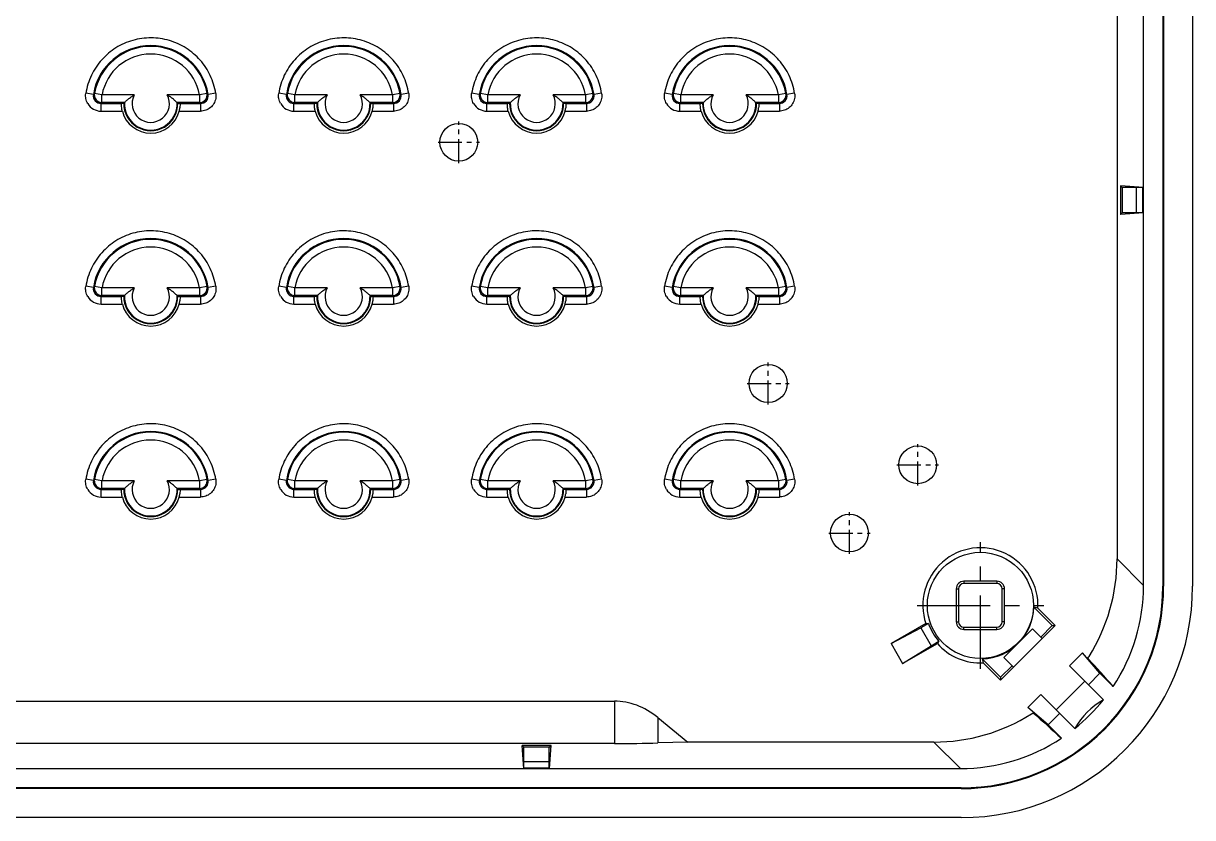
# Model space of a CAD drawing. Header units: millimetres. Extents: x 2151 to 2806, y 681 to 1136.
# Drawn here: x 2658.9 to 2719.5, y 797.6 to 838.8 of the extents above; entities that cross this region are included whole.
import ezdxf

# ---------------------------------------------------------------- set-up
doc = ezdxf.new("R2010")
doc.units = ezdxf.units.MM
doc.linetypes.add('CENTER', pattern=[50.8, 31.75, -6.35, 6.35, -6.35])
doc.layers.add('06___PRT_ALL_SURFS', color=7, linetype='Continuous')

msp = doc.modelspace()

# ---------------------------------------------------------------- linework, layer by layer
at = {"color": 7, "linetype": 'Continuous'}
for p, q in [((2717.921, 929.6), (2717.921, 809.592)), ((2717.961, 929.6), (2717.961, 809.592)), ((2719.463, 929.603), (2719.463, 809.589)), ((2715.547, 867.596), (2715.547, 811.006)), ((2716.921, 809.632), (2716.921, 867.699)), ((2662.489, 835.072), (2662.094, 835.136)), ((2662.934, 835.052), (2662.541, 835.123)), ((2668.385, 835.123), (2667.991, 835.052)), ((2668.831, 835.136), (2668.437, 835.072)), ((2672.489, 835.072), (2672.094, 835.136)), ((2672.934, 835.052), (2672.541, 835.123)), ((2678.385, 835.123), (2677.991, 835.052)), ((2678.831, 835.136), (2678.437, 835.072)), ((2682.489, 835.072), (2682.094, 835.136)), ((2682.934, 835.052), (2682.541, 835.123)), ((2688.385, 835.123), (2687.991, 835.052)), ((2688.831, 835.136), (2688.437, 835.072)), ((2692.489, 835.072), (2692.094, 835.136)), ((2692.934, 835.052), (2692.541, 835.123)), ((2698.385, 835.123), (2697.991, 835.052)), ((2698.831, 835.136), (2698.437, 835.072)), ((2662.883, 834.609), (2663.952, 834.609)), ((2662.883, 834.21), (2662.883, 834.609)), ((2664.608, 835.052), (2662.934, 835.052)), ((2662.934, 834.652), (2662.934, 835.052)), ((2664.096, 834.652), (2662.934, 834.652)), ((2663.963, 834.62), (2664.063, 834.62)), ((2667.99, 835.052), (2666.317, 835.052)), ((2667.991, 834.652), (2666.83, 834.652)), ((2666.862, 834.62), (2666.962, 834.62)), ((2666.974, 834.609), (2668.042, 834.609)), ((2667.991, 835.052), (2667.991, 834.652)), ((2668.042, 834.609), (2668.042, 834.21)), ((2672.883, 834.609), (2673.952, 834.609)), ((2672.883, 834.21), (2672.883, 834.609)), ((2674.608, 835.052), (2672.934, 835.052)), ((2672.934, 834.652), (2672.934, 835.052)), ((2674.096, 834.652), (2672.934, 834.652)), ((2673.963, 834.62), (2674.063, 834.62)), ((2677.99, 835.052), (2676.317, 835.052)), ((2677.991, 834.652), (2676.83, 834.652)), ((2676.862, 834.62), (2676.962, 834.62)), ((2676.974, 834.609), (2678.042, 834.609)), ((2677.991, 835.052), (2677.991, 834.652)), ((2678.042, 834.609), (2678.042, 834.21)), ((2682.883, 834.609), (2683.952, 834.609)), ((2682.883, 834.21), (2682.883, 834.609)), ((2684.608, 835.052), (2682.934, 835.052)), ((2682.934, 834.652), (2682.934, 835.052)), ((2684.096, 834.652), (2682.934, 834.652)), ((2683.963, 834.62), (2684.063, 834.62)), ((2687.99, 835.052), (2686.317, 835.052)), ((2687.991, 834.652), (2686.83, 834.652)), ((2686.862, 834.62), (2686.962, 834.62)), ((2686.974, 834.609), (2688.042, 834.609)), ((2687.991, 835.052), (2687.991, 834.652)), ((2688.042, 834.609), (2688.042, 834.21)), ((2692.883, 834.609), (2693.952, 834.609)), ((2692.883, 834.21), (2692.883, 834.609)), ((2694.608, 835.052), (2692.934, 835.052)), ((2692.934, 834.652), (2692.934, 835.052)), ((2694.096, 834.652), (2692.934, 834.652)), ((2693.963, 834.62), (2694.063, 834.62)), ((2697.99, 835.052), (2696.317, 835.052)), ((2697.991, 834.652), (2696.83, 834.652)), ((2696.862, 834.62), (2696.962, 834.62)), ((2696.974, 834.609), (2698.042, 834.609)), ((2697.991, 835.052), (2697.991, 834.652)), ((2698.042, 834.609), (2698.042, 834.21)), ((2662.883, 834.21), (2663.988, 834.21)), ((2666.937, 834.21), (2668.042, 834.21)), ((2672.883, 834.21), (2673.988, 834.21)), ((2676.937, 834.21), (2678.042, 834.21)), ((2682.883, 834.21), (2683.988, 834.21)), ((2686.937, 834.21), (2688.042, 834.21)), ((2692.883, 834.21), (2693.988, 834.21)), ((2696.937, 834.21), (2698.042, 834.21)), ((2716.921, 830.256), (2715.721, 830.346)), ((2715.814, 830.253), (2715.721, 830.346)), ((2715.721, 830.346), (2715.721, 828.846)), ((2716.876, 830.254), (2715.814, 830.253)), ((2715.814, 830.253), (2715.814, 828.939)), ((2716.561, 828.939), (2716.561, 830.253)), ((2716.876, 830.254), (2716.921, 830.256)), ((2716.876, 828.938), (2716.876, 830.254)), ((2715.814, 828.939), (2715.721, 828.846)), ((2716.921, 828.936), (2715.721, 828.846)), ((2716.876, 828.938), (2715.814, 828.939)), ((2716.876, 828.938), (2716.921, 828.936)), ((2662.489, 825.072), (2662.094, 825.136)), ((2662.934, 825.052), (2662.541, 825.123)), ((2664.608, 825.052), (2662.934, 825.052)), ((2662.934, 824.652), (2662.934, 825.052)), ((2667.99, 825.052), (2666.317, 825.052)), ((2668.385, 825.123), (2667.991, 825.052)), ((2667.991, 825.052), (2667.991, 824.652)), ((2668.831, 825.136), (2668.437, 825.072)), ((2672.489, 825.072), (2672.094, 825.136)), ((2672.934, 825.052), (2672.541, 825.123)), ((2674.608, 825.052), (2672.934, 825.052)), ((2672.934, 824.652), (2672.934, 825.052)), ((2677.99, 825.052), (2676.317, 825.052)), ((2678.385, 825.123), (2677.991, 825.052)), ((2677.991, 825.052), (2677.991, 824.652)), ((2678.831, 825.136), (2678.437, 825.072)), ((2682.489, 825.072), (2682.094, 825.136)), ((2682.934, 825.052), (2682.541, 825.123)), ((2684.608, 825.052), (2682.934, 825.052)), ((2682.934, 824.652), (2682.934, 825.052)), ((2687.99, 825.052), (2686.317, 825.052)), ((2688.385, 825.123), (2687.991, 825.052)), ((2687.991, 825.052), (2687.991, 824.652)), ((2688.831, 825.136), (2688.437, 825.072)), ((2692.489, 825.072), (2692.094, 825.136)), ((2692.934, 825.052), (2692.541, 825.123)), ((2694.608, 825.052), (2692.934, 825.052)), ((2692.934, 824.652), (2692.934, 825.052)), ((2697.99, 825.052), (2696.317, 825.052)), ((2698.385, 825.123), (2697.991, 825.052)), ((2697.991, 825.052), (2697.991, 824.652)), ((2698.831, 825.136), (2698.437, 825.072)), ((2662.883, 824.609), (2663.952, 824.609)), ((2662.883, 824.21), (2662.883, 824.609)), ((2662.883, 824.21), (2663.988, 824.21)), ((2664.096, 824.652), (2662.934, 824.652)), ((2663.963, 824.62), (2664.063, 824.62)), ((2667.991, 824.652), (2666.83, 824.652)), ((2666.862, 824.62), (2666.962, 824.62)), ((2666.937, 824.21), (2668.042, 824.21)), ((2666.974, 824.609), (2668.042, 824.609)), ((2668.042, 824.609), (2668.042, 824.21)), ((2672.883, 824.609), (2673.952, 824.609)), ((2672.883, 824.21), (2672.883, 824.609)), ((2672.883, 824.21), (2673.988, 824.21)), ((2674.096, 824.652), (2672.934, 824.652)), ((2673.963, 824.62), (2674.063, 824.62)), ((2677.991, 824.652), (2676.83, 824.652)), ((2676.862, 824.62), (2676.962, 824.62)), ((2676.937, 824.21), (2678.042, 824.21)), ((2676.974, 824.609), (2678.042, 824.609)), ((2678.042, 824.609), (2678.042, 824.21)), ((2682.883, 824.609), (2683.952, 824.609)), ((2682.883, 824.21), (2682.883, 824.609)), ((2682.883, 824.21), (2683.988, 824.21)), ((2684.096, 824.652), (2682.934, 824.652)), ((2683.963, 824.62), (2684.063, 824.62)), ((2687.991, 824.652), (2686.83, 824.652)), ((2686.862, 824.62), (2686.962, 824.62)), ((2686.937, 824.21), (2688.042, 824.21)), ((2686.974, 824.609), (2688.042, 824.609)), ((2688.042, 824.609), (2688.042, 824.21)), ((2692.883, 824.609), (2693.952, 824.609)), ((2692.883, 824.21), (2692.883, 824.609)), ((2692.883, 824.21), (2693.988, 824.21)), ((2694.096, 824.652), (2692.934, 824.652)), ((2693.963, 824.62), (2694.063, 824.62)), ((2697.991, 824.652), (2696.83, 824.652)), ((2696.862, 824.62), (2696.962, 824.62)), ((2696.937, 824.21), (2698.042, 824.21)), ((2696.974, 824.609), (2698.042, 824.609)), ((2698.042, 824.609), (2698.042, 824.21)), ((2662.489, 815.072), (2662.094, 815.136)), ((2662.934, 815.052), (2662.541, 815.123)), ((2668.385, 815.123), (2667.991, 815.052)), ((2668.831, 815.136), (2668.437, 815.072)), ((2672.489, 815.072), (2672.094, 815.136)), ((2672.934, 815.052), (2672.541, 815.123)), ((2678.385, 815.123), (2677.991, 815.052)), ((2678.831, 815.136), (2678.437, 815.072)), ((2682.489, 815.072), (2682.094, 815.136)), ((2682.934, 815.052), (2682.541, 815.123)), ((2688.385, 815.123), (2687.991, 815.052)), ((2688.831, 815.136), (2688.437, 815.072)), ((2692.489, 815.072), (2692.094, 815.136)), ((2692.934, 815.052), (2692.541, 815.123)), ((2698.385, 815.123), (2697.991, 815.052)), ((2698.831, 815.136), (2698.437, 815.072)), ((2662.883, 814.609), (2663.952, 814.609)), ((2662.883, 814.21), (2662.883, 814.609)), ((2664.608, 815.052), (2662.934, 815.052)), ((2662.934, 814.652), (2662.934, 815.052)), ((2664.096, 814.652), (2662.934, 814.652)), ((2663.963, 814.62), (2664.063, 814.62)), ((2667.99, 815.052), (2666.317, 815.052)), ((2667.991, 814.652), (2666.83, 814.652)), ((2666.862, 814.62), (2666.962, 814.62)), ((2666.974, 814.609), (2668.042, 814.609)), ((2667.991, 815.052), (2667.991, 814.652)), ((2668.042, 814.609), (2668.042, 814.21)), ((2672.883, 814.609), (2673.952, 814.609)), ((2672.883, 814.21), (2672.883, 814.609)), ((2674.608, 815.052), (2672.934, 815.052)), ((2672.934, 814.652), (2672.934, 815.052)), ((2674.096, 814.652), (2672.934, 814.652)), ((2673.963, 814.62), (2674.063, 814.62)), ((2677.99, 815.052), (2676.317, 815.052)), ((2677.991, 814.652), (2676.83, 814.652)), ((2676.862, 814.62), (2676.962, 814.62)), ((2676.974, 814.609), (2678.042, 814.609)), ((2677.991, 815.052), (2677.991, 814.652)), ((2678.042, 814.609), (2678.042, 814.21)), ((2682.883, 814.609), (2683.952, 814.609)), ((2682.883, 814.21), (2682.883, 814.609)), ((2684.608, 815.052), (2682.934, 815.052)), ((2682.934, 814.652), (2682.934, 815.052)), ((2684.096, 814.652), (2682.934, 814.652)), ((2683.963, 814.62), (2684.063, 814.62)), ((2687.99, 815.052), (2686.317, 815.052)), ((2687.991, 814.652), (2686.83, 814.652)), ((2686.862, 814.62), (2686.962, 814.62)), ((2686.974, 814.609), (2688.042, 814.609)), ((2687.991, 815.052), (2687.991, 814.652)), ((2688.042, 814.609), (2688.042, 814.21)), ((2692.883, 814.609), (2693.952, 814.609)), ((2692.883, 814.21), (2692.883, 814.609)), ((2694.608, 815.052), (2692.934, 815.052)), ((2692.934, 814.652), (2692.934, 815.052)), ((2694.096, 814.652), (2692.934, 814.652)), ((2693.963, 814.62), (2694.063, 814.62)), ((2697.99, 815.052), (2696.317, 815.052)), ((2697.991, 814.652), (2696.83, 814.652)), ((2696.862, 814.62), (2696.962, 814.62)), ((2696.974, 814.609), (2698.042, 814.609)), ((2697.991, 815.052), (2697.991, 814.652)), ((2698.042, 814.609), (2698.042, 814.21)), ((2662.883, 814.21), (2663.988, 814.21)), ((2666.937, 814.21), (2668.042, 814.21)), ((2672.883, 814.21), (2673.988, 814.21)), ((2676.937, 814.21), (2678.042, 814.21)), ((2682.883, 814.21), (2683.988, 814.21)), ((2686.937, 814.21), (2688.042, 814.21)), ((2692.883, 814.21), (2693.988, 814.21)), ((2696.937, 814.21), (2698.042, 814.21)), ((2715.547, 811.006), (2716.921, 809.632)), ((2709.313, 809.846), (2707.613, 809.846)), ((2707.613, 809.846), (2707.613, 809.728)), ((2709.313, 809.728), (2707.613, 809.728)), ((2709.313, 809.846), (2709.313, 809.728)), ((2707.213, 809.446), (2707.331, 809.446)), ((2707.213, 809.446), (2707.213, 807.746)), ((2707.331, 809.446), (2707.331, 807.746)), ((2709.713, 809.446), (2709.595, 809.446)), ((2709.595, 807.746), (2709.595, 809.446)), ((2709.713, 807.746), (2709.713, 809.446)), ((2717.961, 809.592), (2717.921, 809.592)), ((2711.442, 808.445), (2711.239, 808.503)), ((2711.239, 808.503), (2712.19, 807.551)), ((2711.442, 808.445), (2712.336, 807.551)), ((2705.632, 807.654), (2703.833, 806.615)), ((2703.833, 806.615), (2705.379, 807.433)), ((2705.769, 807.658), (2705.379, 807.433)), ((2705.379, 807.433), (2705.914, 806.507)), ((2707.213, 807.746), (2707.331, 807.746)), ((2707.613, 807.464), (2709.313, 807.464)), ((2707.613, 807.346), (2707.613, 807.464)), ((2707.613, 807.346), (2709.313, 807.346)), ((2709.313, 807.346), (2709.313, 807.464)), ((2712.336, 807.551), (2709.507, 804.723)), ((2709.713, 807.746), (2709.595, 807.746)), ((2711.169, 807.374), (2709.684, 805.889)), ((2711.169, 807.374), (2711.661, 806.883)), ((2712.19, 807.551), (2711.591, 806.952)), ((2712.19, 807.551), (2712.336, 807.551)), ((2705.914, 806.507), (2706.303, 806.732)), ((2703.833, 806.615), (2704.433, 805.576)), ((2704.433, 805.576), (2706.232, 806.615)), ((2704.433, 805.576), (2705.914, 806.507)), ((2713.758, 806.129), (2713.086, 805.457)), ((2714.657, 805.085), (2713.758, 806.129)), ((2708.556, 805.82), (2709.507, 804.868)), ((2708.556, 805.82), (2708.614, 805.616)), ((2708.614, 805.616), (2709.507, 804.723)), ((2710.106, 805.467), (2709.507, 804.868)), ((2709.684, 805.889), (2710.176, 805.398)), ((2714.842, 803.701), (2713.086, 805.457)), ((2709.507, 804.868), (2709.507, 804.723)), ((2714.657, 805.085), (2714.058, 804.486)), ((2714.657, 805.085), (2715.347, 804.394)), ((2644.013, 803.633), (2689.491, 803.633)), ((2689.491, 803.633), (2689.491, 801.435)), ((2711.602, 803.972), (2710.93, 803.3)), ((2713.357, 802.216), (2711.602, 803.972)), ((2711.974, 802.402), (2710.93, 803.3)), ((2712.573, 803.001), (2711.974, 802.402)), ((2691.741, 802.78), (2693.295, 801.512)), ((2691.741, 802.78), (2691.741, 801.466)), ((2712.664, 801.712), (2711.974, 802.402)), ((2689.491, 801.435), (2644.957, 801.435)), ((2686.212, 801.335), (2684.713, 801.338)), ((2684.806, 801.244), (2684.713, 801.338)), ((2684.803, 800.138), (2684.713, 801.338)), ((2684.805, 800.182), (2684.806, 801.244)), ((2686.12, 801.242), (2684.806, 801.244)), ((2686.12, 801.242), (2686.212, 801.335)), ((2686.12, 800.182), (2686.12, 801.242)), ((2686.123, 800.138), (2686.212, 801.335)), ((2693.295, 801.512), (2691.741, 801.466)), ((2706.053, 801.512), (2693.295, 801.512)), ((2706.053, 801.512), (2707.427, 800.138)), ((2644.86, 800.138), (2707.427, 800.138)), ((2684.805, 800.182), (2684.803, 800.138)), ((2684.805, 800.182), (2686.12, 800.182)), ((2684.806, 800.498), (2686.12, 800.498)), ((2686.12, 800.182), (2686.123, 800.138)), ((2707.467, 799.097), (2584.963, 799.097)), ((2707.467, 799.138), (2585.003, 799.138)), ((2707.467, 799.097), (2707.467, 799.138)), ((2707.47, 797.596), (2583.463, 797.596))]:
    msp.add_line(p, q, dxfattribs=at)
at = {"color": 1, "linetype": 'CENTER', "ltscale": 0.039162}
for p, q in [((2681.427, 831.519), (2681.427, 833.673)), ((2680.35, 832.596), (2682.504, 832.596)), ((2697.463, 819.007), (2697.463, 821.184)), ((2696.374, 820.096), (2698.551, 820.096)), ((2705.213, 814.804), (2705.213, 816.958)), ((2704.136, 815.881), (2706.29, 815.881)), ((2701.677, 811.269), (2701.677, 813.423)), ((2700.6, 812.346), (2702.754, 812.346))]:
    msp.add_line(p, q, dxfattribs=at)
at = {"color": 1, "linetype": 'CENTER', "ltscale": 0.119341}
for p, q in [((2708.463, 805.314), (2708.463, 811.878)), ((2705.181, 808.596), (2711.745, 808.596))]:
    msp.add_line(p, q, dxfattribs=at)
at = {"color": 7, "linetype": 'Continuous'}
for centre, radius in [((2681.427, 832.596), 0.979), ((2705.213, 815.881), 0.979), ((2701.677, 812.346), 0.979), ((2708.463, 808.596), 2.75)]:
    msp.add_circle(centre, radius, dxfattribs=at)
at = {"color": 3, "linetype": 'Continuous'}
msp.add_circle((2697.463, 820.096), 0.99, dxfattribs=at)
at = {"color": 7, "linetype": 'Continuous'}
for centre, radius, start, end in [((2665.463, 834.596), 3.012, 9.10237, 170.89763), ((2665.463, 834.596), 2.969, 10.22569, 169.77418), ((2675.463, 834.596), 3.012, 9.10237, 170.89763), ((2675.463, 834.596), 2.969, 10.22569, 169.77418), ((2685.463, 834.596), 3.012, 9.10237, 170.89763), ((2685.463, 834.596), 2.969, 10.22569, 169.77418), ((2695.463, 834.596), 3.012, 9.10237, 170.89755), ((2695.463, 834.596), 2.969, 10.2257, 169.77419), ((2665.463, 834.596), 2.569, 10.22851, 169.77324), ((2675.463, 834.596), 2.569, 10.22851, 169.77324), ((2685.463, 834.596), 2.569, 10.22851, 169.77324), ((2695.463, 834.596), 2.569, 10.22852, 169.77324), ((2667.946, 829.504), 7.797, 133.89223, 134.42603), ((2667.99, 835.053), 0.4, 270.10403, 10.12189), ((2663.102, 829.63), 7.621, 45.57064, 46.11672), ((2677.946, 829.504), 7.797, 133.89223, 134.42603), ((2677.99, 835.053), 0.4, 270.10403, 10.12189), ((2673.102, 829.63), 7.621, 45.57064, 46.11672), ((2687.946, 829.504), 7.797, 133.89223, 134.42603), ((2687.99, 835.053), 0.4, 270.10403, 10.12189), ((2683.102, 829.63), 7.621, 45.57064, 46.11672), ((2698.009, 829.44), 7.887, 133.89315, 134.42085), ((2697.99, 835.053), 0.4, 270.10403, 10.12189), ((2693.092, 829.62), 7.635, 45.57116, 46.11627), ((2662.884, 835.01), 0.8, 210.57449, 269.97823), ((2662.882, 835.008), 0.399, 170.87638, 270.15357), ((2665.463, 834.596), 1.4, 178.99954, 1.00046), ((2665.463, 834.596), 1.368, 177.63893, 2.36107), ((2665.463, 834.596), 0.968, 151.89844, 28.10156), ((2663.995, 831.604), 4.232, 45.25541, 45.46668), ((2663.525, 829.31), 6.963, 49.55524, 50.10223), ((2668.043, 835.008), 0.399, 269.85542, 9.24643), ((2672.884, 835.01), 0.8, 210.5745, 269.97823), ((2672.882, 835.008), 0.399, 170.87638, 270.15357), ((2675.463, 834.596), 1.4, 178.99954, 1.00046), ((2675.463, 834.596), 1.368, 177.63893, 2.36107), ((2675.463, 834.596), 0.968, 151.89844, 28.10156), ((2673.995, 831.604), 4.232, 45.25541, 45.46668), ((2673.525, 829.31), 6.963, 49.55524, 50.10223), ((2678.043, 835.008), 0.399, 269.85542, 9.24643), ((2682.884, 835.01), 0.8, 210.5745, 269.97823), ((2682.882, 835.008), 0.399, 170.87638, 270.15357), ((2685.463, 834.596), 1.4, 178.99954, 1.00046), ((2685.463, 834.596), 1.368, 177.63893, 2.36107), ((2685.463, 834.596), 0.968, 151.89844, 28.10156), ((2683.995, 831.604), 4.232, 45.25541, 45.46668), ((2683.525, 829.31), 6.963, 49.55524, 50.10223), ((2688.043, 835.008), 0.399, 269.85542, 9.24643), ((2692.884, 835.01), 0.801, 210.57414, 269.98147), ((2692.882, 835.008), 0.399, 170.87638, 270.15357), ((2695.463, 834.596), 1.4, 178.99954, 1.00046), ((2695.463, 834.596), 1.368, 177.63893, 2.36107), ((2695.463, 834.596), 0.968, 151.89844, 28.10156), ((2693.995, 831.604), 4.232, 45.25541, 45.46668), ((2693.529, 829.316), 6.956, 49.55496, 50.10248), ((2698.043, 835.008), 0.399, 269.85542, 9.24643), ((2665.463, 834.596), 1.524, 194.67807, 345.32193), ((2665.662, 834.545), 1.319, 345.2528, 352.68797), ((2675.463, 834.596), 1.524, 194.67807, 345.32193), ((2675.662, 834.545), 1.319, 345.2528, 352.68797), ((2685.463, 834.596), 1.524, 194.67807, 345.32193), ((2685.662, 834.545), 1.319, 345.2528, 352.68797), ((2695.463, 834.596), 1.524, 194.67807, 345.32193), ((2695.662, 834.545), 1.319, 345.2528, 352.68796), ((2665.463, 824.596), 3.012, 9.10237, 170.89763), ((2665.463, 824.596), 2.969, 10.22569, 169.77418), ((2675.463, 824.596), 3.012, 9.10237, 170.89763), ((2675.463, 824.596), 2.969, 10.22569, 169.77418), ((2685.463, 824.596), 3.012, 9.10237, 170.89763), ((2685.463, 824.596), 2.969, 10.22569, 169.77418), ((2695.463, 824.596), 3.012, 9.10237, 170.89755), ((2695.463, 824.596), 2.969, 10.2257, 169.77419), ((2665.463, 824.596), 2.569, 10.22851, 169.77324), ((2675.463, 824.596), 2.569, 10.22851, 169.77324), ((2685.463, 824.596), 2.569, 10.22851, 169.77324), ((2695.463, 824.596), 2.569, 10.22852, 169.77324), ((2662.882, 825.008), 0.399, 170.87638, 270.15357), ((2667.946, 819.504), 7.797, 133.89223, 134.42603), ((2665.463, 824.596), 0.968, 151.89844, 28.10156), ((2667.99, 825.053), 0.4, 270.10403, 10.12189), ((2668.043, 825.008), 0.399, 269.85542, 9.24643), ((2663.102, 819.63), 7.621, 45.57064, 46.11672), ((2672.882, 825.008), 0.399, 170.87638, 270.15357), ((2677.946, 819.504), 7.797, 133.89223, 134.42603), ((2675.463, 824.596), 0.968, 151.89844, 28.10156), ((2677.99, 825.053), 0.4, 270.10403, 10.12189), ((2678.043, 825.008), 0.399, 269.85542, 9.24643), ((2673.102, 819.63), 7.621, 45.57064, 46.11672), ((2682.882, 825.008), 0.399, 170.87638, 270.15357), ((2687.946, 819.504), 7.797, 133.89223, 134.42603), ((2685.463, 824.596), 0.968, 151.89844, 28.10156), ((2687.99, 825.053), 0.4, 270.10403, 10.12189), ((2688.043, 825.008), 0.399, 269.85542, 9.24643), ((2683.102, 819.63), 7.621, 45.57064, 46.11672), ((2692.882, 825.008), 0.399, 170.87638, 270.15357), ((2698.009, 819.44), 7.887, 133.89315, 134.42085), ((2695.463, 824.596), 0.968, 151.89844, 28.10156), ((2697.99, 825.053), 0.4, 270.10403, 10.12189), ((2698.043, 825.008), 0.399, 269.85542, 9.24643), ((2693.092, 819.62), 7.635, 45.57116, 46.11627), ((2662.884, 825.01), 0.8, 210.57449, 269.97824), ((2665.463, 824.596), 1.524, 194.67807, 345.32193), ((2665.463, 824.596), 1.4, 178.99954, 1.00046), ((2665.463, 824.596), 1.368, 177.63893, 2.36107), ((2665.662, 824.545), 1.319, 345.2528, 352.68797), ((2663.995, 821.604), 4.232, 45.25541, 45.46668), ((2663.525, 819.31), 6.963, 49.55524, 50.10223), ((2672.884, 825.01), 0.8, 210.5745, 269.97823), ((2675.463, 824.596), 1.524, 194.67807, 345.32193), ((2675.463, 824.596), 1.4, 178.99954, 1.00046), ((2675.463, 824.596), 1.368, 177.63893, 2.36107), ((2675.662, 824.545), 1.319, 345.2528, 352.68797), ((2673.995, 821.604), 4.232, 45.25541, 45.46668), ((2673.525, 819.31), 6.963, 49.55524, 50.10223), ((2682.884, 825.01), 0.8, 210.5745, 269.97823), ((2685.463, 824.596), 1.524, 194.67807, 345.32193), ((2685.463, 824.596), 1.4, 178.99954, 1.00046), ((2685.463, 824.596), 1.368, 177.63893, 2.36107), ((2685.662, 824.545), 1.319, 345.2528, 352.68797), ((2683.995, 821.604), 4.232, 45.25541, 45.46668), ((2683.525, 819.31), 6.963, 49.55524, 50.10223), ((2692.884, 825.01), 0.801, 210.57414, 269.98147), ((2695.463, 824.596), 1.524, 194.67807, 345.32193), ((2695.463, 824.596), 1.4, 178.99954, 1.00046), ((2695.463, 824.596), 1.368, 177.63893, 2.36107), ((2695.662, 824.545), 1.319, 345.2528, 352.68796), ((2693.995, 821.604), 4.232, 45.25541, 45.46668), ((2693.529, 819.316), 6.956, 49.55496, 50.10248), ((2665.463, 814.596), 3.012, 9.10237, 170.89763), ((2665.463, 814.596), 2.969, 10.22569, 169.77418), ((2675.463, 814.596), 3.012, 9.10237, 170.89763), ((2675.463, 814.596), 2.969, 10.22569, 169.77418), ((2685.463, 814.596), 3.012, 9.10237, 170.89763), ((2685.463, 814.596), 2.969, 10.22569, 169.77418), ((2695.463, 814.596), 3.012, 9.10237, 170.89755), ((2695.463, 814.596), 2.969, 10.2257, 169.77419), ((2665.463, 814.596), 2.569, 10.22851, 169.77324), ((2675.463, 814.596), 2.569, 10.22851, 169.77324), ((2685.463, 814.596), 2.569, 10.22851, 169.77324), ((2695.463, 814.596), 2.569, 10.22852, 169.77324), ((2667.946, 809.504), 7.797, 133.89223, 134.42603), ((2667.99, 815.053), 0.4, 270.10403, 10.12189), ((2663.102, 809.63), 7.621, 45.57064, 46.11672), ((2677.946, 809.504), 7.797, 133.89223, 134.42603), ((2677.99, 815.053), 0.4, 270.10403, 10.12189), ((2673.102, 809.63), 7.621, 45.57064, 46.11672), ((2687.946, 809.504), 7.797, 133.89223, 134.42603), ((2687.99, 815.053), 0.4, 270.10403, 10.12189), ((2683.102, 809.63), 7.621, 45.57064, 46.11672), ((2698.009, 809.44), 7.887, 133.89315, 134.42085), ((2697.99, 815.053), 0.4, 270.10403, 10.12189), ((2693.092, 809.62), 7.635, 45.57116, 46.11627), ((2662.884, 815.01), 0.8, 210.57449, 269.97824), ((2662.882, 815.008), 0.399, 170.87638, 270.15357), ((2665.463, 814.596), 1.4, 178.99954, 1.00046), ((2665.463, 814.596), 1.368, 177.63893, 2.36107), ((2665.463, 814.596), 0.968, 151.89844, 28.10156), ((2663.995, 811.604), 4.232, 45.25541, 45.46668), ((2663.525, 809.31), 6.963, 49.55524, 50.10223), ((2668.043, 815.008), 0.399, 269.85542, 9.24643), ((2672.884, 815.01), 0.8, 210.5745, 269.97823), ((2672.882, 815.008), 0.399, 170.87638, 270.15357), ((2675.463, 814.596), 1.4, 178.99954, 1.00046), ((2675.463, 814.596), 1.368, 177.63893, 2.36107), ((2675.463, 814.596), 0.968, 151.89844, 28.10156), ((2673.995, 811.604), 4.232, 45.25541, 45.46668), ((2673.525, 809.31), 6.963, 49.55524, 50.10223), ((2678.043, 815.008), 0.399, 269.85543, 9.24643), ((2682.884, 815.01), 0.8, 210.5745, 269.97823), ((2682.882, 815.008), 0.399, 170.87638, 270.15357), ((2685.463, 814.596), 1.4, 178.99954, 1.00046), ((2685.463, 814.596), 1.368, 177.63893, 2.36107), ((2685.463, 814.596), 0.968, 151.89844, 28.10156), ((2683.995, 811.604), 4.232, 45.25541, 45.46668), ((2683.525, 809.31), 6.963, 49.55524, 50.10223), ((2688.043, 815.008), 0.399, 269.85542, 9.24643), ((2692.884, 815.01), 0.801, 210.57414, 269.98147), ((2692.882, 815.008), 0.399, 170.87638, 270.15357), ((2695.463, 814.596), 1.4, 178.99954, 1.00046), ((2695.463, 814.596), 1.368, 177.63893, 2.36107), ((2695.463, 814.596), 0.968, 151.89844, 28.10156), ((2693.995, 811.604), 4.232, 45.25541, 45.46668), ((2693.529, 809.316), 6.956, 49.55496, 50.10248), ((2698.043, 815.008), 0.399, 269.85542, 9.24643), ((2665.463, 814.596), 1.524, 194.67807, 345.32193), ((2665.662, 814.545), 1.319, 345.2528, 352.68797), ((2675.463, 814.596), 1.524, 194.67807, 345.32193), ((2675.662, 814.545), 1.319, 345.2528, 352.68797), ((2685.463, 814.596), 1.524, 194.67807, 345.32193), ((2685.662, 814.545), 1.319, 345.2528, 352.68797), ((2695.463, 814.596), 1.524, 194.67807, 345.32193), ((2695.662, 814.545), 1.319, 345.2528, 352.68796), ((2708.463, 808.596), 2.984, 357.09389, 198.39846), ((2706.048, 811.005), 9.499, 327.87717, 0.00316), ((2707.613, 809.446), 0.4, 90, 180), ((2707.613, 809.446), 0.282, 90, 180), ((2709.313, 809.446), 0.4, 0, 90), ((2709.313, 809.446), 0.282, 0, 90), ((2707.469, 809.589), 10.492, 269.98762, 0.01238), ((2707.469, 809.589), 10.452, 269.98758, 0.01242), ((2708.463, 808.596), 2.777, 271.92271, 358.0773), ((2703.931, 875.814), 68.181, 271.42937, 271.54459), ((2708.463, 808.596), 2.853, 199.19957, 220.80043), ((2707.613, 807.746), 0.4, 180, 270), ((2707.613, 807.746), 0.282, 180, 270), ((2709.313, 807.746), 0.4, 270, 0), ((2709.313, 807.746), 0.282, 270, 0), ((2763.671, 771.515), 67.315, 148.45467, 148.57137), ((2708.463, 808.596), 2.984, 221.60154, 272.90611), ((2706.088, 810.979), 9.451, 327.1677, 327.88247), ((2706.079, 810.97), 9.451, 302.11753, 302.8323), ((2706.053, 811.011), 9.499, 269.99736, 302.12231)]:
    msp.add_arc(centre, radius, start, end, dxfattribs=at)
for centre, major_axis, ratio, start_param, end_param in [((2707.455, 809.603), (-8.496, 8.496), 0.998783, 2.356803, 3.926382), ((2707.415, 809.643), (-6.726, 6.726), 0.998783, -2.940559, -2.356803), ((2732.719, 784.34), (-120.188, 133.604), 0.002798, -1.422641, -1.411563), ((2689.491, 797.269), (0, 6.364), 0.707107, -0.523599, 0), ((2730.237, 786.821), (16.237, -16.237), 0.413709, 3.03084, 3.252345), ((2707.415, 809.643), (-6.726, 6.726), 0.998783, 3.03084, 3.252345), ((2732.719, 784.34), (133.604, -120.188), 0.002798, -1.73003, -1.718951), ((2689.491, 801.665), (4.5, 0), 0.051172, -1.570796, -1.047198), ((2707.415, 809.643), (-6.726, 6.726), 0.998783, 2.356803, 2.940559)]:
    msp.add_ellipse(centre, major_axis=major_axis, ratio=ratio, start_param=start_param, end_param=end_param, dxfattribs=at)
for points, start_tangent, end_tangent in [([(2668.831, 835.133), (2668.549, 836.05), (2668.024, 836.85), (2667.297, 837.472), (2666.426, 837.869), (2665.479, 838.007), (2664.531, 837.878), (2663.656, 837.49), (2662.924, 836.875), (2662.385, 836.069), (2662.094, 835.121)], (-0.1582, 0.987407), (-0.1582, -0.987407)), ([(2678.831, 835.133), (2678.549, 836.05), (2678.024, 836.85), (2677.297, 837.472), (2676.426, 837.869), (2675.479, 838.007), (2674.531, 837.878), (2673.656, 837.49), (2672.924, 836.875), (2672.385, 836.069), (2672.094, 835.121)], (-0.1582, 0.987407), (-0.1582, -0.987407)), ([(2688.831, 835.133), (2688.549, 836.05), (2688.024, 836.85), (2687.297, 837.472), (2686.426, 837.869), (2685.479, 838.007), (2684.531, 837.878), (2683.656, 837.49), (2682.924, 836.875), (2682.385, 836.069), (2682.094, 835.121)], (-0.1582, 0.987407), (-0.1582, -0.987407)), ([(2698.831, 835.133), (2698.549, 836.05), (2698.024, 836.85), (2697.297, 837.472), (2696.426, 837.869), (2695.479, 838.007), (2694.531, 837.878), (2693.656, 837.49), (2692.924, 836.875), (2692.385, 836.069), (2692.094, 835.121)], (-0.1582, 0.987407), (-0.1582, -0.987407)), ([(2662.195, 834.603), (2662.098, 834.86), (2662.094, 835.121)], (-0.508458, 0.861087), (0.158023, 0.987435)), ([(2662.541, 835.123), (2662.567, 834.895), (2662.628, 834.796)], (-0.179302, -0.983794), (0.641293, -0.767296)), ([(2668.831, 835.133), (2668.827, 834.86), (2668.731, 834.603), (2668.551, 834.393), (2668.313, 834.257), (2668.042, 834.21)], (0.158024, -0.987435), (-1, -0.000075)), ([(2672.195, 834.603), (2672.098, 834.86), (2672.094, 835.121)], (-0.508458, 0.861087), (0.158023, 0.987435)), ([(2672.541, 835.123), (2672.567, 834.895), (2672.628, 834.796)], (-0.179302, -0.983794), (0.641293, -0.767296)), ([(2678.831, 835.133), (2678.827, 834.86), (2678.731, 834.603), (2678.551, 834.393), (2678.313, 834.257), (2678.042, 834.21)], (0.158024, -0.987435), (-1, -0.000075)), ([(2682.195, 834.603), (2682.098, 834.86), (2682.094, 835.121)], (-0.508458, 0.861087), (0.158023, 0.987435)), ([(2682.541, 835.123), (2682.567, 834.895), (2682.628, 834.796)], (-0.179302, -0.983794), (0.641293, -0.767296)), ([(2688.831, 835.133), (2688.827, 834.86), (2688.731, 834.603), (2688.551, 834.393), (2688.313, 834.257), (2688.042, 834.21)], (0.158024, -0.987435), (-1, -0.000075)), ([(2692.195, 834.603), (2692.098, 834.86), (2692.094, 835.121)], (-0.508454, 0.861089), (0.158023, 0.987435)), ([(2692.541, 835.123), (2692.567, 834.895), (2692.628, 834.796)], (-0.179302, -0.983794), (0.641293, -0.767296)), ([(2698.831, 835.133), (2698.827, 834.86), (2698.731, 834.603), (2698.551, 834.393), (2698.313, 834.257), (2698.042, 834.21)], (0.158024, -0.987435), (-1, -0.000075)), ([(2662.628, 834.796), (2662.714, 834.719), (2662.934, 834.652)], (0.641293, -0.767296), (0.999989, -0.004602)), ([(2663.988, 834.21), (2663.955, 834.377), (2663.945, 834.515), (2663.949, 834.596)], (-0.253388, 0.967365), (0.12877, 0.991674)), ([(2663.949, 834.596), (2663.952, 834.609)], (0.12877, 0.991674), (0.710254, 0.703945)), ([(2664.096, 834.652), (2664.161, 834.713), (2664.29, 834.826), (2664.446, 834.945), (2664.608, 835.052)], (0.721525, 0.692388), (0.857623, 0.514278)), ([(2666.83, 834.652), (2666.764, 834.713), (2666.635, 834.826), (2666.479, 834.945), (2666.317, 835.052)], (-0.721525, 0.692388), (-0.857623, 0.514278)), ([(2666.977, 834.596), (2666.98, 834.515), (2666.97, 834.377)], (0.12877, -0.991674), (-0.125954, -0.992036)), ([(2672.628, 834.796), (2672.714, 834.719), (2672.934, 834.652)], (0.641293, -0.767296), (0.999989, -0.004602)), ([(2673.988, 834.21), (2673.955, 834.377), (2673.945, 834.515), (2673.949, 834.596)], (-0.253388, 0.967365), (0.12877, 0.991674)), ([(2673.949, 834.596), (2673.952, 834.609)], (0.12877, 0.991674), (0.710254, 0.703945)), ([(2674.096, 834.652), (2674.161, 834.713), (2674.29, 834.826), (2674.446, 834.945), (2674.608, 835.052)], (0.721525, 0.692388), (0.857623, 0.514278)), ([(2676.83, 834.652), (2676.764, 834.713), (2676.635, 834.826), (2676.479, 834.945), (2676.317, 835.052)], (-0.721525, 0.692388), (-0.857623, 0.514278)), ([(2676.977, 834.596), (2676.98, 834.515), (2676.97, 834.377)], (0.12877, -0.991674), (-0.125954, -0.992036)), ([(2682.628, 834.796), (2682.714, 834.719), (2682.934, 834.652)], (0.641293, -0.767296), (0.999989, -0.004602)), ([(2683.988, 834.21), (2683.955, 834.377), (2683.945, 834.515), (2683.949, 834.596)], (-0.253388, 0.967365), (0.12877, 0.991674)), ([(2683.949, 834.596), (2683.952, 834.609)], (0.12877, 0.991674), (0.710254, 0.703945)), ([(2684.096, 834.652), (2684.161, 834.713), (2684.29, 834.826), (2684.446, 834.945), (2684.608, 835.052)], (0.721525, 0.692388), (0.857623, 0.514278)), ([(2686.83, 834.652), (2686.764, 834.713), (2686.635, 834.826), (2686.479, 834.945), (2686.317, 835.052)], (-0.721525, 0.692388), (-0.857623, 0.514278)), ([(2686.977, 834.596), (2686.98, 834.515), (2686.97, 834.377)], (0.12877, -0.991674), (-0.125954, -0.992036)), ([(2692.628, 834.796), (2692.714, 834.719), (2692.934, 834.652)], (0.641293, -0.767296), (0.999989, -0.004602)), ([(2693.988, 834.21), (2693.955, 834.377), (2693.945, 834.515), (2693.949, 834.596)], (-0.253388, 0.967365), (0.12877, 0.991674)), ([(2693.949, 834.596), (2693.952, 834.609)], (0.12877, 0.991674), (0.710254, 0.703945)), ([(2694.096, 834.652), (2694.161, 834.713), (2694.29, 834.826), (2694.446, 834.945), (2694.608, 835.052)], (0.721525, 0.692388), (0.857623, 0.514278)), ([(2696.83, 834.652), (2696.764, 834.713), (2696.635, 834.826), (2696.479, 834.945), (2696.317, 835.052)], (-0.721525, 0.692388), (-0.857623, 0.514278)), ([(2696.977, 834.596), (2696.98, 834.515), (2696.97, 834.377)], (0.12877, -0.991674), (-0.125955, -0.992036)), ([(2668.831, 825.133), (2668.549, 826.05), (2668.024, 826.85), (2667.297, 827.472), (2666.426, 827.869), (2665.479, 828.007), (2664.531, 827.878), (2663.656, 827.49), (2662.924, 826.875), (2662.385, 826.069), (2662.094, 825.121)], (-0.1582, 0.987407), (-0.1582, -0.987407)), ([(2678.831, 825.133), (2678.549, 826.05), (2678.024, 826.85), (2677.297, 827.472), (2676.426, 827.869), (2675.479, 828.007), (2674.531, 827.878), (2673.656, 827.49), (2672.924, 826.875), (2672.385, 826.069), (2672.094, 825.121)], (-0.1582, 0.987407), (-0.1582, -0.987407)), ([(2688.831, 825.133), (2688.549, 826.05), (2688.024, 826.85), (2687.297, 827.472), (2686.426, 827.869), (2685.479, 828.007), (2684.531, 827.878), (2683.656, 827.49), (2682.924, 826.875), (2682.385, 826.069), (2682.094, 825.121)], (-0.1582, 0.987407), (-0.1582, -0.987407)), ([(2698.831, 825.133), (2698.549, 826.05), (2698.024, 826.85), (2697.297, 827.472), (2696.426, 827.869), (2695.479, 828.007), (2694.531, 827.878), (2693.656, 827.49), (2692.924, 826.875), (2692.385, 826.069), (2692.094, 825.121)], (-0.1582, 0.987407), (-0.1582, -0.987407)), ([(2662.195, 824.603), (2662.098, 824.86), (2662.094, 825.121)], (-0.508458, 0.861087), (0.158023, 0.987435)), ([(2662.541, 825.123), (2662.567, 824.895), (2662.628, 824.796)], (-0.179302, -0.983794), (0.641293, -0.767296)), ([(2664.096, 824.652), (2664.161, 824.713), (2664.29, 824.826), (2664.446, 824.945), (2664.608, 825.052)], (0.721525, 0.692388), (0.857623, 0.514278)), ([(2666.83, 824.652), (2666.764, 824.713), (2666.635, 824.826), (2666.479, 824.945), (2666.317, 825.052)], (-0.721525, 0.692388), (-0.857623, 0.514278)), ([(2668.831, 825.133), (2668.827, 824.86), (2668.731, 824.603), (2668.551, 824.393), (2668.313, 824.257), (2668.042, 824.21)], (0.158024, -0.987435), (-1, -0.000075)), ([(2672.195, 824.603), (2672.098, 824.86), (2672.094, 825.121)], (-0.508458, 0.861087), (0.158023, 0.987435)), ([(2672.541, 825.123), (2672.567, 824.895), (2672.628, 824.796)], (-0.179302, -0.983794), (0.641293, -0.767296)), ([(2674.096, 824.652), (2674.161, 824.713), (2674.29, 824.826), (2674.446, 824.945), (2674.608, 825.052)], (0.721525, 0.692388), (0.857623, 0.514278)), ([(2676.83, 824.652), (2676.764, 824.713), (2676.635, 824.826), (2676.479, 824.945), (2676.317, 825.052)], (-0.721525, 0.692388), (-0.857623, 0.514278)), ([(2678.831, 825.133), (2678.827, 824.86), (2678.731, 824.603), (2678.551, 824.393), (2678.313, 824.257), (2678.042, 824.21)], (0.158024, -0.987435), (-1, -0.000075)), ([(2682.195, 824.603), (2682.098, 824.86), (2682.094, 825.121)], (-0.508458, 0.861087), (0.158023, 0.987435)), ([(2682.541, 825.123), (2682.567, 824.895), (2682.628, 824.796)], (-0.179302, -0.983794), (0.641293, -0.767296)), ([(2684.096, 824.652), (2684.161, 824.713), (2684.29, 824.826), (2684.446, 824.945), (2684.608, 825.052)], (0.721525, 0.692388), (0.857623, 0.514278)), ([(2686.83, 824.652), (2686.764, 824.713), (2686.635, 824.826), (2686.479, 824.945), (2686.317, 825.052)], (-0.721525, 0.692388), (-0.857623, 0.514278)), ([(2688.831, 825.133), (2688.827, 824.86), (2688.731, 824.603), (2688.551, 824.393), (2688.313, 824.257), (2688.042, 824.21)], (0.158024, -0.987435), (-1, -0.000075)), ([(2692.195, 824.603), (2692.098, 824.86), (2692.094, 825.121)], (-0.508454, 0.861089), (0.158023, 0.987435)), ([(2692.541, 825.123), (2692.567, 824.895), (2692.628, 824.796)], (-0.179302, -0.983794), (0.641293, -0.767296)), ([(2694.096, 824.652), (2694.161, 824.713), (2694.29, 824.826), (2694.446, 824.945), (2694.608, 825.052)], (0.721525, 0.692388), (0.857623, 0.514278)), ([(2696.83, 824.652), (2696.764, 824.713), (2696.635, 824.826), (2696.479, 824.945), (2696.317, 825.052)], (-0.721525, 0.692388), (-0.857623, 0.514278)), ([(2698.831, 825.133), (2698.827, 824.86), (2698.731, 824.603), (2698.551, 824.393), (2698.313, 824.257), (2698.042, 824.21)], (0.158024, -0.987435), (-1, -0.000075)), ([(2662.628, 824.796), (2662.714, 824.719), (2662.934, 824.652)], (0.641293, -0.767296), (0.999989, -0.004602)), ([(2663.988, 824.21), (2663.955, 824.377), (2663.945, 824.515), (2663.949, 824.596)], (-0.253388, 0.967365), (0.12877, 0.991674)), ([(2663.949, 824.596), (2663.952, 824.609)], (0.12877, 0.991674), (0.710254, 0.703945)), ([(2666.977, 824.596), (2666.98, 824.515), (2666.97, 824.377)], (0.12877, -0.991674), (-0.125954, -0.992036)), ([(2672.628, 824.796), (2672.714, 824.719), (2672.934, 824.652)], (0.641293, -0.767296), (0.999989, -0.004602)), ([(2673.988, 824.21), (2673.955, 824.377), (2673.945, 824.515), (2673.949, 824.596)], (-0.253388, 0.967365), (0.12877, 0.991674)), ([(2673.949, 824.596), (2673.952, 824.609)], (0.12877, 0.991674), (0.710254, 0.703945)), ([(2676.977, 824.596), (2676.98, 824.515), (2676.97, 824.377)], (0.12877, -0.991674), (-0.125954, -0.992036)), ([(2682.628, 824.796), (2682.714, 824.719), (2682.934, 824.652)], (0.641293, -0.767296), (0.999989, -0.004602)), ([(2683.988, 824.21), (2683.955, 824.377), (2683.945, 824.515), (2683.949, 824.596)], (-0.253388, 0.967365), (0.12877, 0.991674)), ([(2683.949, 824.596), (2683.952, 824.609)], (0.12877, 0.991674), (0.710254, 0.703945)), ([(2686.977, 824.596), (2686.98, 824.515), (2686.97, 824.377)], (0.12877, -0.991674), (-0.125954, -0.992036)), ([(2692.628, 824.796), (2692.714, 824.719), (2692.934, 824.652)], (0.641293, -0.767296), (0.999989, -0.004602)), ([(2693.988, 824.21), (2693.955, 824.377), (2693.945, 824.515), (2693.949, 824.596)], (-0.253388, 0.967365), (0.12877, 0.991674)), ([(2693.949, 824.596), (2693.952, 824.609)], (0.12877, 0.991674), (0.710254, 0.703945)), ([(2696.977, 824.596), (2696.98, 824.515), (2696.97, 824.377)], (0.12877, -0.991674), (-0.125955, -0.992036)), ([(2668.831, 815.133), (2668.549, 816.05), (2668.024, 816.85), (2667.297, 817.472), (2666.426, 817.869), (2665.479, 818.007), (2664.531, 817.878), (2663.656, 817.49), (2662.924, 816.875), (2662.385, 816.069), (2662.094, 815.121)], (-0.1582, 0.987407), (-0.1582, -0.987407)), ([(2678.831, 815.133), (2678.549, 816.05), (2678.024, 816.85), (2677.297, 817.472), (2676.426, 817.869), (2675.479, 818.007), (2674.531, 817.878), (2673.656, 817.49), (2672.924, 816.875), (2672.385, 816.069), (2672.094, 815.121)], (-0.1582, 0.987407), (-0.1582, -0.987407)), ([(2688.831, 815.133), (2688.549, 816.05), (2688.024, 816.85), (2687.297, 817.472), (2686.426, 817.869), (2685.479, 818.007), (2684.531, 817.878), (2683.656, 817.49), (2682.924, 816.875), (2682.385, 816.069), (2682.094, 815.121)], (-0.1582, 0.987407), (-0.1582, -0.987407)), ([(2698.831, 815.133), (2698.549, 816.05), (2698.024, 816.85), (2697.297, 817.472), (2696.426, 817.869), (2695.479, 818.007), (2694.531, 817.878), (2693.656, 817.49), (2692.924, 816.875), (2692.385, 816.069), (2692.094, 815.121)], (-0.1582, 0.987407), (-0.1582, -0.987407)), ([(2662.195, 814.603), (2662.098, 814.86), (2662.094, 815.121)], (-0.508458, 0.861087), (0.158023, 0.987435)), ([(2662.541, 815.123), (2662.567, 814.895), (2662.628, 814.796)], (-0.179302, -0.983794), (0.641293, -0.767296)), ([(2668.831, 815.133), (2668.827, 814.86), (2668.731, 814.603), (2668.551, 814.393), (2668.313, 814.257), (2668.042, 814.21)], (0.158024, -0.987435), (-1, -0.000075)), ([(2672.195, 814.603), (2672.098, 814.86), (2672.094, 815.121)], (-0.508458, 0.861087), (0.158023, 0.987435)), ([(2672.541, 815.123), (2672.567, 814.895), (2672.628, 814.796)], (-0.179302, -0.983794), (0.641293, -0.767296)), ([(2678.831, 815.133), (2678.827, 814.86), (2678.731, 814.603), (2678.551, 814.393), (2678.313, 814.257), (2678.042, 814.21)], (0.158024, -0.987435), (-1, -0.000075)), ([(2682.195, 814.603), (2682.098, 814.86), (2682.094, 815.121)], (-0.508458, 0.861087), (0.158023, 0.987435)), ([(2682.541, 815.123), (2682.567, 814.895), (2682.628, 814.796)], (-0.179302, -0.983794), (0.641293, -0.767296)), ([(2688.831, 815.133), (2688.827, 814.86), (2688.731, 814.603), (2688.551, 814.393), (2688.313, 814.257), (2688.042, 814.21)], (0.158024, -0.987435), (-1, -0.000075)), ([(2692.195, 814.603), (2692.098, 814.86), (2692.094, 815.121)], (-0.508454, 0.861089), (0.158023, 0.987435)), ([(2692.541, 815.123), (2692.567, 814.895), (2692.628, 814.796)], (-0.179302, -0.983794), (0.641293, -0.767296)), ([(2698.831, 815.133), (2698.827, 814.86), (2698.731, 814.603), (2698.551, 814.393), (2698.313, 814.257), (2698.042, 814.21)], (0.158024, -0.987435), (-1, -0.000075)), ([(2662.628, 814.796), (2662.714, 814.719), (2662.934, 814.652)], (0.641293, -0.767296), (0.999989, -0.004602)), ([(2663.988, 814.21), (2663.955, 814.377), (2663.945, 814.515), (2663.949, 814.596)], (-0.253388, 0.967365), (0.12877, 0.991674)), ([(2663.949, 814.596), (2663.952, 814.609)], (0.12877, 0.991674), (0.710254, 0.703945)), ([(2664.096, 814.652), (2664.161, 814.713), (2664.29, 814.826), (2664.446, 814.945), (2664.608, 815.052)], (0.721525, 0.692388), (0.857623, 0.514278)), ([(2666.83, 814.652), (2666.764, 814.713), (2666.635, 814.826), (2666.479, 814.945), (2666.317, 815.052)], (-0.721525, 0.692388), (-0.857623, 0.514278)), ([(2666.977, 814.596), (2666.98, 814.515), (2666.97, 814.377)], (0.12877, -0.991674), (-0.125954, -0.992036)), ([(2672.628, 814.796), (2672.714, 814.719), (2672.934, 814.652)], (0.641293, -0.767296), (0.999989, -0.004602)), ([(2673.988, 814.21), (2673.955, 814.377), (2673.945, 814.515), (2673.949, 814.596)], (-0.253388, 0.967365), (0.12877, 0.991674)), ([(2673.949, 814.596), (2673.952, 814.609)], (0.12877, 0.991674), (0.710254, 0.703945)), ([(2674.096, 814.652), (2674.161, 814.713), (2674.29, 814.826), (2674.446, 814.945), (2674.608, 815.052)], (0.721525, 0.692388), (0.857623, 0.514278)), ([(2676.83, 814.652), (2676.764, 814.713), (2676.635, 814.826), (2676.479, 814.945), (2676.317, 815.052)], (-0.721525, 0.692388), (-0.857623, 0.514278)), ([(2676.977, 814.596), (2676.98, 814.515), (2676.97, 814.377)], (0.12877, -0.991674), (-0.125954, -0.992036)), ([(2682.628, 814.796), (2682.714, 814.719), (2682.934, 814.652)], (0.641293, -0.767296), (0.999989, -0.004602)), ([(2683.988, 814.21), (2683.955, 814.377), (2683.945, 814.515), (2683.949, 814.596)], (-0.253388, 0.967365), (0.12877, 0.991674)), ([(2683.949, 814.596), (2683.952, 814.609)], (0.12877, 0.991674), (0.710254, 0.703945)), ([(2684.096, 814.652), (2684.161, 814.713), (2684.29, 814.826), (2684.446, 814.945), (2684.608, 815.052)], (0.721525, 0.692388), (0.857623, 0.514278)), ([(2686.83, 814.652), (2686.764, 814.713), (2686.635, 814.826), (2686.479, 814.945), (2686.317, 815.052)], (-0.721525, 0.692388), (-0.857623, 0.514278)), ([(2686.977, 814.596), (2686.98, 814.515), (2686.97, 814.377)], (0.12877, -0.991674), (-0.125954, -0.992036)), ([(2692.628, 814.796), (2692.714, 814.719), (2692.934, 814.652)], (0.641293, -0.767296), (0.999989, -0.004602)), ([(2693.988, 814.21), (2693.955, 814.377), (2693.945, 814.515), (2693.949, 814.596)], (-0.253388, 0.967365), (0.12877, 0.991674)), ([(2693.949, 814.596), (2693.952, 814.609)], (0.12877, 0.991674), (0.710254, 0.703945)), ([(2694.096, 814.652), (2694.161, 814.713), (2694.29, 814.826), (2694.446, 814.945), (2694.608, 815.052)], (0.721525, 0.692388), (0.857623, 0.514278)), ([(2696.83, 814.652), (2696.764, 814.713), (2696.635, 814.826), (2696.479, 814.945), (2696.317, 815.052)], (-0.721525, 0.692388), (-0.857623, 0.514278)), ([(2696.977, 814.596), (2696.98, 814.515), (2696.97, 814.377)], (0.12877, -0.991674), (-0.125955, -0.992036))]:
    msp.add_spline(points, degree=3, dxfattribs=dict(at, start_tangent=start_tangent, end_tangent=end_tangent))
at = {"layer": '06___PRT_ALL_SURFS', "color": 7, "linetype": 'Continuous'}
msp.add_line((2713.87, 804.673), (2712.386, 803.188), dxfattribs=at)

doc.saveas('drawing.dxf')
